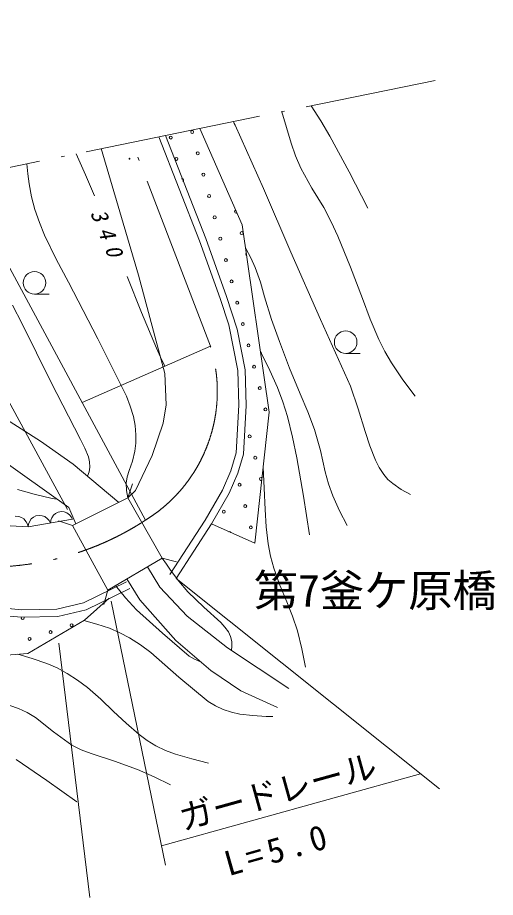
# Model space of a CAD drawing. Units: millimetres, scale not verified. Extents: x 49396 to 689396, y 4676 to 364676.
# Drawn here: x 329442 to 361890, y 237885 to 297676 of the extents above; entities that cross this region are included whole.
import ezdxf
from ezdxf.enums import TextEntityAlignment as Align

# ---------------------------------------------------------------- set-up
doc = ezdxf.new("R2010")
doc.units = ezdxf.units.MM
doc.header["$LTSCALE"] = 1000
doc.linetypes.add('DASHED', pattern=[7.5, 6, -1.5])
doc.linetypes.add('LONG_DASHED_DOTTED', pattern=[15.25, 12, -1.5, 0.25, -1.5])
doc.layers.add('S-SUV', color=7, linetype='Continuous', lineweight=13)
doc.styles.add('ＭＳ ゴシック', font='')
doc.styles.get('ＭＳ ゴシック').set_extended_font_data('MS Gothic')

msp = doc.modelspace()

# ---------------------------------------------------------------- linework, layer by layer
at = {"layer": 'S-SUV'}
for p, q in [((338133, 263524), (319724, 297676)), ((332822, 264246), (315743, 295700)), ((347696, 290212), (347396, 291280)), ((350029, 290656), (349382, 291685)), ((344155, 290488), (344101, 290607)), ((350648, 289622), (350029, 290656)), ((341818, 290140), (344701, 283588)), ((344208, 290370), (344155, 290488)), ((346135, 286063), (344208, 290370)), ((348017, 289148), (347696, 290212)), ((341800, 282516), (339028, 289570)), ((339476, 289662), (342221, 282673)), ((351970, 287184), (350648, 289622)), ((348317, 288279), (348017, 289148)), ((333422, 288425), (334044, 286999)), ((337654, 280175), (335107, 288769)), ((348669, 287445), (348317, 288279)), ((330135, 287061), (330061, 287738)), ((330228, 286389), (330135, 287061)), ((334044, 286999), (334656, 285569)), ((349427, 286087), (348669, 287445)), ((353236, 284725), (351970, 287184)), ((330395, 285499), (330228, 286389)), ((348002, 281744), (346135, 286063)), ((350234, 284763), (349427, 286087)), ((330618, 284634), (330395, 285499)), ((330920, 283749), (330618, 284634)), ((350744, 283803), (350234, 284763)), ((331279, 282882), (330920, 283749)), ((346537, 270868), (344701, 283588)), ((351199, 282815), (350744, 283803)), ((332064, 281265), (331279, 282882)), ((352055, 280717), (351199, 282815)), ((343200, 278585), (341800, 282516)), ((342221, 282673), (343626, 278731)), ((345281, 281340), (344933, 281978)), ((350004, 277167), (348002, 281744)), ((332897, 279688), (332064, 281265)), ((345584, 280682), (345281, 281340)), ((345929, 279706), (345584, 280682)), ((352856, 278595), (352055, 280717)), ((336886, 280075), (337857, 277633)), ((339449, 273500), (337654, 280175)), ((334891, 275837), (332897, 279688)), ((346218, 278705), (345929, 279706)), ((330595, 278881), (331590, 278881)), ((343626, 278731), (344350, 276511)), ((346690, 277168), (346218, 278705)), ((329748, 276855), (329105, 278136)), ((343785, 276793), (343200, 278585)), ((353387, 277179), (352856, 278595)), ((337857, 277633), (338883, 275215)), ((331701, 272919), (329748, 276855)), ((347220, 275653), (346690, 277168)), ((352055, 272618), (350004, 277167)), ((353969, 275798), (353387, 277179)), ((344398, 273683), (343785, 276793)), ((344350, 276511), (344896, 273740)), ((336832, 271958), (334891, 275837)), ((347902, 273861), (347220, 275653)), ((354374, 274989), (353969, 275798)), ((342534, 275356), (333818, 271528)), ((338883, 275215), (339157, 274605)), ((339157, 274605), (339434, 273996)), ((345973, 274911), (345945, 274964)), ((346001, 274857), (345973, 274911)), ((346578, 273703), (346001, 274857)), ((351722, 274857), (352717, 274857)), ((354832, 274208), (354374, 274989)), ((348637, 272098), (347902, 273861)), ((355615, 273061), (354832, 274208)), ((339527, 271353), (339449, 273500)), ((344474, 271326), (344398, 273683)), ((344896, 273740), (344974, 271320)), ((347098, 272527), (346578, 273703)), ((333707, 269010), (331701, 272919)), ((356445, 271952), (355615, 273061)), ((347462, 271558), (347098, 272527)), ((349155, 270894), (348637, 272098)), ((352582, 271085), (352055, 272618)), ((326815, 271546), (330991, 268889)), ((337096, 271276), (336832, 271958)), ((347770, 270568), (347462, 271558)), ((337302, 270575), (337096, 271276)), ((339332, 270104), (339527, 271353)), ((344284, 268090), (344474, 271326)), ((344974, 271320), (344779, 268001)), ((345553, 261951), (346537, 270868)), ((349612, 269680), (349155, 270894)), ((353049, 269542), (352582, 271085)), ((337420, 269948), (337302, 270575)), ((348120, 269171), (347770, 270568)), ((337477, 269320), (337420, 269948)), ((338591, 267917), (339332, 270104)), ((350004, 268253), (349612, 269680)), ((337473, 268759), (337477, 269320)), ((348410, 267768), (348120, 269171)), ((353370, 268565), (353049, 269542)), ((330991, 268889), (333226, 267328)), ((334011, 268418), (333707, 269010)), ((337408, 268201), (337473, 268759)), ((353749, 267606), (353370, 268565)), ((327406, 268298), (332931, 264376)), ((334250, 267826), (334011, 268418)), ((337239, 267536), (337408, 268201)), ((337459, 265536), (338591, 267917)), ((343918, 266885), (344284, 268090)), ((344779, 268001), (344389, 266713)), ((350338, 266808), (350004, 268253)), ((333226, 267328), (336310, 264722)), ((334331, 267481), (334250, 267826)), ((334351, 267134), (334331, 267481)), ((337016, 266896), (337239, 267536)), ((348863, 265146), (348410, 267768)), ((354004, 267099), (353749, 267606)), ((334192, 266512), (334301, 266814)), ((334301, 266814), (334351, 267134)), ((336889, 266468), (337016, 266896)), ((343355, 265571), (343918, 266885)), ((344389, 266713), (343803, 265347)), ((346184, 265687), (346124, 267124)), ((350563, 265980), (350338, 266808)), ((354307, 266631), (354004, 267099)), ((336822, 266034), (336889, 266468)), ((354593, 266295), (354307, 266631)), ((354922, 266003), (354593, 266295)), ((329436, 265614), (330577, 265281)), ((336848, 265531), (336822, 266034)), ((336934, 265033), (336848, 265531)), ((336934, 265033), (337252, 265981)), ((336934, 265033), (337459, 265536)), ((342176, 263523), (343355, 265571)), ((346246, 264247), (346184, 265687)), ((350842, 265182), (350563, 265980)), ((355501, 265617), (354922, 266003)), ((356124, 265277), (355501, 265617)), ((330577, 265281), (331798, 264989)), ((331798, 264989), (331954, 264968)), ((331954, 264968), (332118, 264953)), ((333177, 263163), (336934, 265033)), ((343803, 265347), (342603, 263262)), ((349256, 262517), (348863, 265146)), ((351307, 264156), (350842, 265182)), ((332931, 264376), (333392, 263270)), ((329520, 263782), (329271, 263797)), ((329705, 263710), (329520, 263782)), ((329876, 263603), (329705, 263710)), ((330517, 263722), (330367, 263603)), ((330685, 263810), (330517, 263722)), ((330919, 263850), (330685, 263810)), ((331106, 263825), (330919, 263850)), ((331287, 263763), (331106, 263825)), ((331463, 263623), (331287, 263763)), ((331875, 263865), (331757, 263674)), ((332025, 263985), (331875, 263865)), ((332193, 264072), (332025, 263985)), ((332427, 264113), (332193, 264072)), ((332614, 264087), (332427, 264113)), ((332795, 264025), (332614, 264087)), ((332971, 263885), (332795, 264025)), ((333087, 263754), (332971, 263885)), ((333174, 263590), (333087, 263754)), ((346328, 263073), (346246, 264247)), ((351824, 263159), (351307, 264156)), ((326945, 263262), (330158, 263066)), ((330022, 263416), (329876, 263603)), ((330109, 263254), (330022, 263416)), ((330158, 263066), (330109, 263254)), ((330158, 263066), (333174, 263590)), ((330188, 263249), (330158, 263066)), ((330249, 263412), (330188, 263249)), ((330367, 263603), (330249, 263412)), ((331579, 263491), (331463, 263623)), ((331666, 263328), (331579, 263491)), ((331696, 263512), (331666, 263328)), ((331757, 263674), (331696, 263512)), ((332229, 263482), (333177, 263163)), ((339790, 259828), (342176, 263523)), ((342603, 263262), (340210, 259556)), ((342603, 263262), (345553, 261951)), ((346469, 261913), (346328, 263073)), ((346627, 261074), (346469, 261913)), ((339261, 260946), (335559, 258765)), ((340229, 260696), (339261, 260946)), ((339547, 260527), (339261, 260946)), ((346843, 260249), (346627, 261074)), ((338258, 260355), (339112, 258967)), ((339832, 260119), (339547, 260527)), ((340391, 259368), (339832, 260119)), ((347250, 259105), (346843, 260249)), ((336853, 259528), (337746, 258111)), ((340210, 259556), (358087, 245255)), ((333922, 257910), (336847, 259331)), ((336091, 259079), (336781, 258237)), ((339112, 258967), (340958, 256989)), ((341000, 258651), (340391, 259368)), ((347717, 257975), (347250, 259105)), ((337065, 258881), (334092, 257437)), ((335559, 258765), (335309, 257797)), ((342085, 257599), (341000, 258651)), ((332099, 257468), (333922, 257910)), ((333980, 256722), (335666, 258221)), ((335806, 258018), (339481, 240073)), ((336781, 258237), (337516, 257435)), ((337746, 258111), (340184, 255343)), ((348113, 256989), (347717, 257975)), ((327927, 257594), (329718, 257427)), ((329718, 257427), (332099, 257468)), ((334092, 257437), (332163, 256969)), ((337516, 257435), (339286, 255832)), ((343235, 256569), (342085, 257599)), ((329699, 256927), (327872, 257097)), ((332163, 256969), (329699, 256927)), ((330135, 254471), (333980, 256722)), ((333934, 256695), (334824, 256462)), ((340958, 256989), (343695, 254847)), ((343523, 256261), (343235, 256569)), ((348448, 255996), (348113, 256989)), ((334824, 256462), (335693, 256172)), ((335693, 256172), (336379, 255873)), ((343757, 255924), (343523, 256261)), ((343897, 255614), (343757, 255924)), ((348754, 254767), (348448, 255996)), ((336379, 255873), (337042, 255519)), ((337042, 255519), (337779, 255052)), ((339286, 255832), (341089, 254281)), ((340184, 255343), (342557, 253300)), ((343981, 255279), (343897, 255614)), ((332240, 255152), (334338, 237885)), ((337779, 255052), (338489, 254530)), ((343695, 254847), (347864, 252089)), ((343959, 254672), (344000, 254965)), ((344000, 254965), (343981, 255279)), ((349000, 253531), (348754, 254767)), ((324321, 254002), (330135, 254471)), ((329449, 254416), (330440, 254131)), ((330440, 254131), (331417, 253787)), ((338489, 254530), (340402, 252857)), ((341089, 254281), (341459, 254066)), ((331417, 253787), (332118, 253478)), ((341459, 254066), (341855, 253904)), ((332118, 253478), (332805, 253109)), ((332805, 253109), (333514, 252655)), ((342557, 253300), (344600, 251916)), ((333514, 252655), (334189, 252151)), ((340402, 252857), (342390, 251202)), ((334189, 252151), (335092, 251366)), ((344600, 251916), (347087, 250794)), ((328334, 251126), (329493, 250734)), ((335092, 251366), (335960, 250530)), ((342390, 251202), (342883, 250903)), ((329493, 250734), (330088, 250448)), ((335960, 250530), (336805, 249719)), ((342883, 250903), (343407, 250656)), ((343407, 250656), (343964, 250472)), ((330088, 250448), (330653, 250109)), ((330653, 250109), (331878, 249137)), ((343964, 250472), (344542, 250345)), ((344542, 250345), (345419, 250237)), ((345419, 250237), (346328, 250186)), ((346328, 250186), (346554, 250178)), ((346554, 250178), (346780, 250171)), ((336805, 249719), (337692, 248952)), ((331878, 249137), (333129, 248224)), ((337692, 248952), (338247, 248545)), ((333129, 248224), (333764, 247917)), ((338247, 248545), (338839, 248185)), ((338839, 248185), (339481, 247877)), ((333764, 247917), (334430, 247662)), ((334430, 247662), (336023, 247147)), ((339481, 247877), (340159, 247619)), ((340159, 247619), (341267, 247291)), ((329345, 247251), (331420, 245826)), ((336023, 247147), (337574, 246581)), ((341267, 247291), (342411, 247013)), ((337574, 246581), (338706, 246083)), ((331420, 245826), (333465, 244382)), ((338706, 246083), (339833, 245540)), ((339214, 241380), (356806, 246280))]:
    msp.add_line(p, q, dxfattribs=at)
at = {"layer": 'S-SUV', "linetype": 'LONG_DASHED_DOTTED'}
for p, q in [((319165, 285512), (357810, 293407)), ((342534, 275356), (337219, 289201))]:
    msp.add_line(p, q, dxfattribs=at)
at = {"layer": 'S-SUV', "linetype": 'DASHED'}
for p, q in [((336934, 265033), (339261, 260946)), ((333177, 263163), (335559, 258765))]:
    msp.add_line(p, q, dxfattribs=at)
at = {"layer": 'S-SUV'}
for centre, radius in [((341296, 289902), 99.5), ((339845, 289520), 99.5), ((341678, 288452), 99.5), ((337044, 288088), 31.3), ((337044, 288088), 25), ((337044, 288088), 18.8), ((337044, 288088), 12.5), ((337044, 288088), 6.3), ((340228, 288069), 99.5), ((342061, 287002), 99.5), ((342443, 285551), 99.5), ((342826, 284101), 99.5), ((344659, 283033), 99.5), ((343209, 282651), 99.5), ((343591, 281200), 99.5), ((330595, 279646), 765), ((343974, 279750), 99.5), ((344357, 278299), 99.5), ((344739, 276849), 99.5), ((351722, 275622), 765), ((345122, 275399), 99.5), ((345505, 273948), 99.5), ((345887, 272498), 99.5), ((346270, 271048), 99.5), ((345202, 269215), 99.5), ((345585, 267764), 99.5), ((344517, 265931), 99.5), ((344900, 264481), 99.5), ((343449, 264098), 99.5), ((345282, 263030), 99.5), ((331681, 255918), 99.5), ((333107, 256381), 99.5), ((330254, 255454), 99.5)]:
    msp.add_circle(centre, radius, dxfattribs=at)
for centre, start, end in [((340610, 286619), 297.31859, 105.29318), ((344276, 284484), 97.67062, 309.82855), ((345042, 281583), 129.06732, 247.35825), ((345967, 266314), 41.63978, 305.7722), ((343832, 262648), 14.75043, 117.32425), ((329791, 256881), 152.54694, 29.4286)]:
    msp.add_arc(centre, 99.5, start, end, dxfattribs=at)
at = {"layer": 'S-SUV', "linetype": 'LONG_DASHED_DOTTED'}
for centre, radius, start, end in [((332712, 272275), 10293, 301.77573, 17.41726), ((327435, 279869), 19534, 243.54985, 303.20505)]:
    msp.add_arc(centre, radius, start, end, dxfattribs=at)

# ---------------------------------------------------------------- texts
at = {"layer": 'S-SUV', "style": 'ＭＳ ゴシック'}
msp.add_text('第7釜ケ原橋', height=2199, dxfattribs=at).set_placement((345481, 256985), align=Align.BOTTOM_LEFT)
msp.add_text('ガードレール', height=1686, rotation=15.5, dxfattribs=at).set_placement((340821, 241945), align=Align.BOTTOM_LEFT)
at = {"layer": 'S-SUV', "attachment_point": 7, "style": 'ＭＳ ゴシック'}
for s, insert, char_height, rotation in [('\\T1.73;\\Q15;340', (334345, 284398), 1100, 292), ('\\T1.3;L=5.0', (343775, 239296), 1686, 15.8)]:
    msp.add_mtext(s, dxfattribs=dict(at, insert=insert, char_height=char_height, rotation=rotation))

doc.saveas('drawing.dxf')
